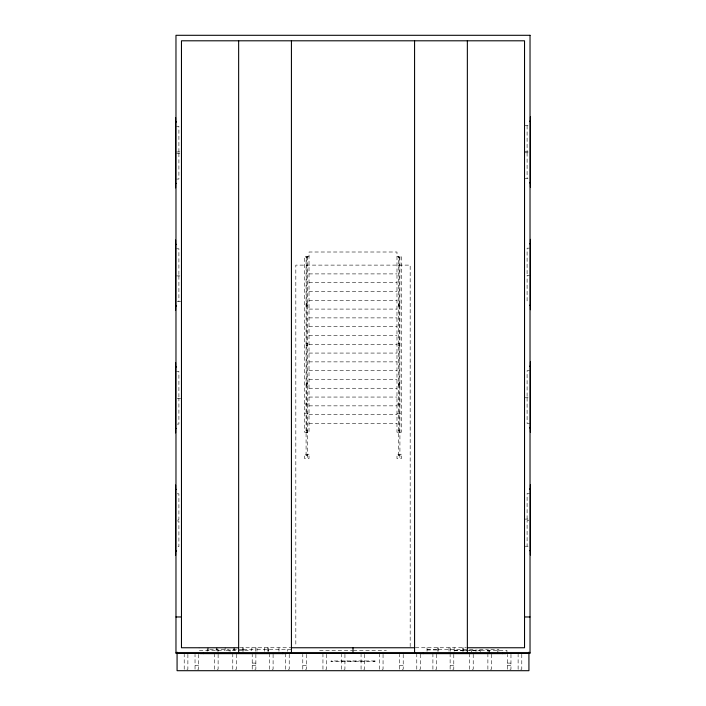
<?xml version="1.0" encoding="UTF-8"?>
<svg xmlns="http://www.w3.org/2000/svg" width="706" height="706" viewBox="0 0 706 706"><rect width="100%" height="100%" fill="white"/><g stroke="black" fill="none" stroke-linecap="round" stroke-linejoin="round"><path stroke-width="0.53" stroke-dasharray="3.53 2.65" d="M342.004 660.948L342.004 661.681M363.996 660.948L363.996 661.681M524.532 125.642L529.659 125.642M176.341 126.286L178.9 126.286L178.9 151.949M524.532 151.296L529.659 151.296M176.341 151.949L181.468 151.949M524.532 152.761L529.659 152.761M176.341 153.414L181.468 153.414M524.532 178.424L529.659 178.424M176.341 179.068L178.9 179.068L178.9 153.414M529.659 248.15L527.1 248.15L527.1 273.804L529.659 273.804M176.341 248.794L178.9 248.794L178.9 274.457L177.188 274.457M309.016 256.313L304.621 256.313L304.621 432.24L309.016 432.24L309.016 252.007L396.984 252.007L396.984 432.24L401.379 432.24L401.379 256.313L396.984 256.313M306.086 257.778L307.551 257.778M398.449 257.778L399.914 257.778M306.086 265.562L307.551 265.562M398.449 265.562L399.914 265.562M309.016 273.902L396.984 273.902M529.659 275.269L527.1 275.269L527.1 300.933L529.659 300.933M176.341 275.922L181.468 275.922M309.016 282.7L396.984 282.7M309.016 291.499L396.984 291.499M309.016 300.297L396.984 300.297M177.188 301.577L181.468 301.577M306.086 303.959L307.551 303.959M398.449 303.959L399.914 303.959M306.086 304.418L307.551 304.418M398.449 304.418L399.914 304.418M306.086 305.424L307.551 305.424M398.449 305.424L399.914 305.424M306.086 305.883L307.551 305.883M398.449 305.883L399.914 305.883M309.016 309.087L396.984 309.087M309.016 317.885L396.984 317.885M309.016 326.684L396.984 326.684M309.016 335.482L396.984 335.482M306.086 343.54L307.551 343.54M398.449 343.54L399.914 343.54M306.086 343.998L307.551 343.998M398.449 343.998L399.914 343.998M309.016 344.281L396.984 344.281M306.086 345.013L307.551 345.013M398.449 345.013L399.914 345.013M306.086 345.463L307.551 345.463M398.449 345.463L399.914 345.463M309.016 353.071L396.984 353.071M309.016 361.869L396.984 361.869M309.016 370.668L396.984 370.668M529.659 370.659L527.1 370.659L527.1 396.313L529.659 396.313M176.341 371.303L178.9 371.303L178.9 396.966L177.188 396.966M309.016 379.466L396.984 379.466M306.086 383.129L307.551 383.129M398.449 383.129L399.914 383.129M306.086 383.587L307.551 383.587M398.449 383.587L399.914 383.587M306.086 384.594L307.551 384.594M398.449 384.594L399.914 384.594M306.086 385.052L307.551 385.052M398.449 385.052L399.914 385.052M309.016 388.256L396.984 388.256M309.016 397.054L396.984 397.054M524.532 397.778L529.659 397.778M177.188 398.431L181.468 398.431M304.621 404.044L309.016 404.044M396.984 404.044L401.379 404.044M309.016 405.853L396.984 405.853M304.621 413.222L309.016 413.222M396.984 413.222L401.379 413.222M309.016 414.651L396.984 414.651M309.016 423.441L396.984 423.441M529.659 423.441L527.1 423.441L527.1 397.778M177.188 424.085L178.9 424.085L178.9 398.431M306.086 430.775L307.551 430.775M398.449 430.775L399.914 430.775M306.086 431.234L307.551 431.234M398.449 431.234L399.914 431.234M306.086 432.496L307.551 432.496M398.449 432.496L399.914 432.496M306.086 455.697L307.551 455.697M398.449 455.697L399.914 455.697M529.659 493.441L527.1 493.441L527.1 519.104M177.188 493.821L178.9 493.821L178.9 519.475L177.188 519.475M524.532 519.104L529.659 519.104M528.812 520.569L527.1 520.569L527.1 546.223M177.188 520.94L178.9 520.94L178.9 546.594L177.188 546.594M524.532 546.223L529.659 546.223M239.652 647.755L292.16 647.755M415.322 647.755L466.348 647.755M242.679 649.591L230.58 649.591L230.58 651.303M243.411 649.591L255.501 649.591M256.975 649.591L292.16 649.591M427.033 649.591L437.667 649.591M438.4 649.591L449.025 649.591M450.499 649.591L462.589 649.591M463.321 649.591L475.42 649.591L475.42 651.303M427.033 649.952L437.667 649.952M319.589 650.323L352.629 650.323M353.371 650.323L386.411 650.323M454.161 650.323L462.589 650.323M463.321 650.323L471.387 650.323L471.387 652.882M472.12 650.323L480.186 650.323L480.186 652.882M480.918 650.323L506.934 650.323L506.934 652.882M454.161 650.508L480.186 650.508M252.21 663.11L255.872 663.11M507.305 663.11L510.967 663.11M195.032 665.511L198.695 665.511M252.21 665.511L255.872 665.511M302.786 665.511L306.448 665.511M399.552 665.511L403.214 665.511M450.128 665.511L453.79 665.511M507.305 665.511L510.967 665.511M527.1 125.642L527.1 151.296M527.1 152.761L527.1 178.424M521.787 654.285L521.787 669.235L518.116 669.235L518.116 654.285M510.967 654.356L510.967 669.235L507.305 669.235L507.305 654.356M498.877 651.303L498.877 649.591L488.243 649.591L488.243 651.303M497.774 650.323L497.774 652.882M491.544 654.285L491.544 669.235L487.881 669.235L487.881 654.285M489.708 650.323L489.708 652.882M488.976 650.323L488.976 652.882M487.511 651.303L487.511 649.591L476.885 649.591L476.885 651.303M473.223 654.285L473.223 669.235L469.552 669.235L469.552 654.285M463.321 647.755L463.321 651.303M462.589 647.755L462.589 652.882M454.161 647.755L454.161 652.882M453.79 654.356L453.79 669.235L450.128 669.235L450.128 654.356M450.499 647.755L450.499 651.303M449.025 647.755L449.025 651.303M438.4 647.755L438.4 652.15M437.667 647.755L437.667 651.303M436.564 654.285L436.564 669.235L432.902 669.235L432.902 654.285M427.033 647.755L427.033 651.303M420.441 654.285L420.441 669.235L416.778 669.235L416.778 654.285M410.177 646.652L410.177 265.112L295.823 265.112L295.823 646.652M403.214 654.356L403.214 669.235L399.552 669.235L399.552 654.356M399.914 256.313L399.914 457.161L398.449 457.161L398.449 256.313M399.181 257.778L399.181 303.959M399.181 305.424L399.181 343.54M399.181 345.013L399.181 383.129M399.181 384.594L399.181 430.775M383.058 654.285L383.058 669.235L379.387 669.235L379.387 654.285M373.986 660.948L373.986 661.681M364.728 654.285L364.728 669.235L361.066 669.235L361.066 654.285M358.498 660.948L358.498 661.681M355.745 660.948L355.745 661.681M353 660.948L353 661.681M350.255 660.948L350.255 661.681M347.502 660.948L347.502 661.681M344.934 654.285L344.934 669.235L341.272 669.235L341.272 654.285M332.014 660.948L332.014 661.681M326.613 654.285L326.613 669.235L322.942 669.235L322.942 654.285M307.551 256.313L307.551 457.161L306.086 457.161L306.086 256.313M306.819 257.778L306.819 303.959M306.819 305.424L306.819 343.54M306.819 345.013L306.819 383.129M306.819 384.594L306.819 430.775M306.448 654.356L306.448 669.235L302.786 669.235L302.786 654.356M289.222 654.285L289.222 669.235L285.559 669.235L285.559 654.285M287.757 649.591L287.757 651.303M278.967 647.755L278.967 651.303M273.098 654.285L273.098 669.235L269.436 669.235L269.436 654.285M268.704 649.591L268.704 651.303M268.333 647.755L268.333 651.303M267.6 647.755L267.6 651.303M264.3 647.755L264.3 651.303M256.975 647.755L256.975 651.303M255.872 654.356L255.872 669.235L252.21 669.235L252.21 654.356M255.501 647.755L255.501 651.303M251.839 647.755L251.839 650.323L225.814 650.323L225.814 647.755M243.411 647.755L243.411 651.303M242.679 647.755L242.679 651.303M236.448 654.285L236.448 669.235L232.777 669.235L232.777 654.285M234.613 647.755L234.613 650.323M233.88 647.755L233.88 650.323M229.115 651.303L229.115 649.591L218.489 649.591L218.489 651.303M225.082 647.755L225.082 650.323L199.066 650.323L199.066 647.755M218.119 654.285L218.119 669.235L214.456 669.235L214.456 654.285M217.757 651.303L217.757 649.591L207.123 649.591L207.123 651.303M217.024 647.755L217.024 650.323M216.292 647.755L216.292 650.323M208.226 647.755L208.226 650.323M207.493 647.755L207.493 650.323M198.695 654.356L198.695 669.235L195.032 669.235L195.032 654.356M187.884 654.285L187.884 669.235L184.213 669.235L184.213 654.285M178.9 275.922L178.9 301.577M309.016 454.232L304.621 454.232L304.621 458.635L309.016 458.635L309.016 454.232M401.379 454.232L396.984 454.232L396.984 458.635L401.379 458.635L401.379 454.232M374.992 660.948L331.008 660.948L331.008 661.681L374.992 661.681L374.992 660.948"/><path stroke-width="1.06" d="M529.659 121.247L530.4 121.247M175.6 121.891L176.341 121.891M529.659 182.819L530.4 182.819M175.6 183.463L176.341 183.463M529.659 243.755L530.4 243.755M175.6 244.4L176.341 244.4M529.659 305.327L530.4 305.327M175.6 305.972L176.341 305.972M529.659 366.264L530.4 366.264M175.6 366.908L176.341 366.908M529.659 427.836L530.4 427.836M175.6 428.48L176.341 428.48M529.659 489.046L530.4 489.046M175.6 489.417L176.341 489.417M529.659 550.618L530.4 550.618M175.6 550.998L176.341 550.998M175.97 616.965L181.468 616.965M524.532 616.965L530.029 616.965M238.646 647.755L181.468 647.755L181.468 40.798L524.532 40.798L524.532 647.755L467.354 647.755M291.428 647.755L414.572 647.755M175.97 652.882L530.029 652.882M199.798 653.624L286.292 653.624M419.708 653.624L506.202 653.624M530.4 116.843L530.4 187.214M530.4 239.352L530.4 309.722M530.4 361.86L530.4 432.231M530.4 484.651L530.4 555.022M528.926 652.15L528.926 670.7L177.074 670.7L177.074 652.15M502.54 652.882L502.54 653.624M467.354 40.798L467.354 653.253M423.371 652.882L423.371 653.624M414.572 40.798L414.572 653.253M353 647.755L353 653.253M291.428 40.798L291.428 653.253M282.629 652.882L282.629 653.624M238.646 40.798L238.646 653.253M203.46 652.882L203.46 653.624M175.6 117.496L175.6 187.867M175.6 240.005L175.6 310.375M175.6 362.513L175.6 432.884M175.6 485.022L175.6 555.393M530.029 35.3L175.97 35.3L175.97 653.253L530.029 653.253L530.029 35.3"/></g></svg>
